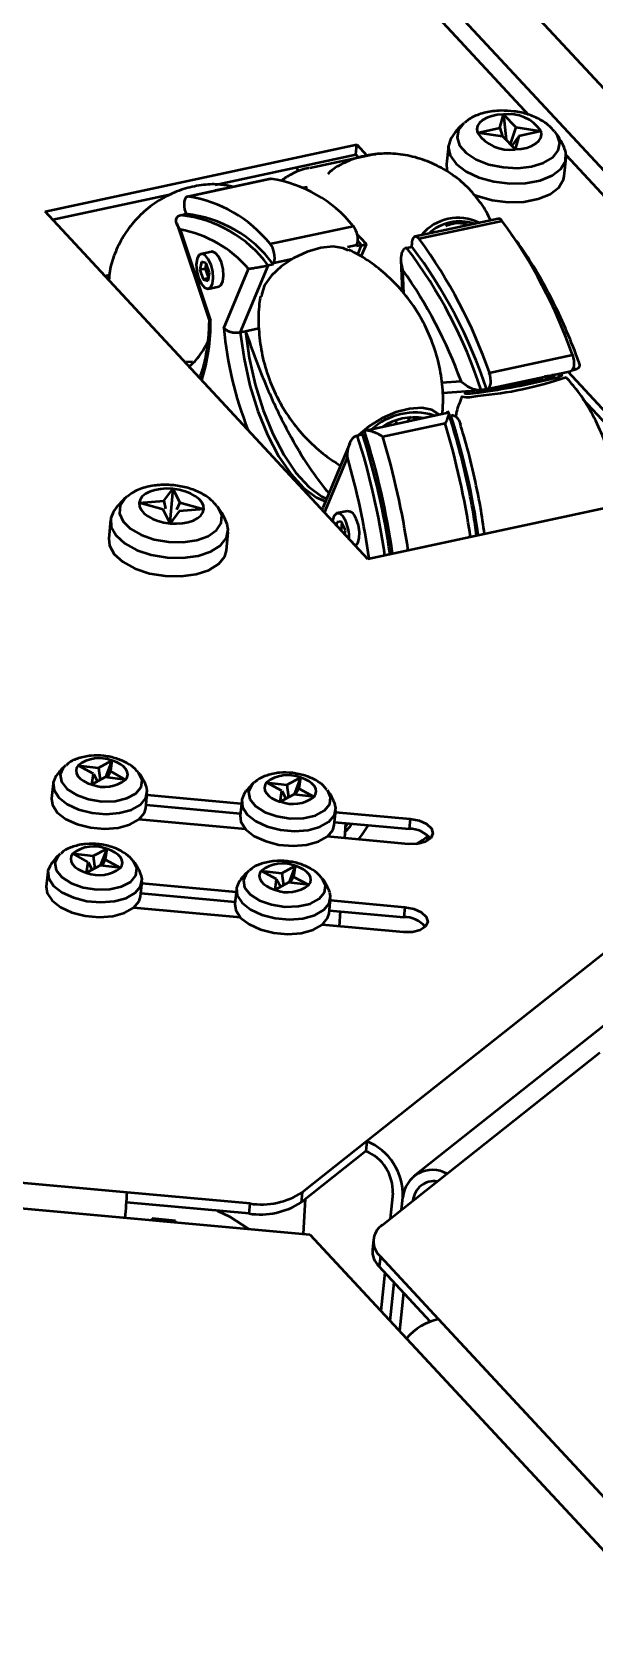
# Model space of a CAD drawing. Header units: millimetres. Extents: x 263 to 2983, y 441 to 2500.
# Drawn here: x 1818.4 to 1865.9, y 1794.2 to 1928.8 of the extents above; entities that cross this region are included whole.
import ezdxf

# ---------------------------------------------------------------- set-up
doc = ezdxf.new("R2010")
doc.units = ezdxf.units.MM
doc.header["$LTSCALE"] = 0.5
doc.layers.add('BOL', color=7, linetype='Continuous', lineweight=50)

msp = doc.modelspace()

# ---------------------------------------------------------------- linework, layer by layer
at = {"layer": 'BOL'}
for p, q in [((1901.72, 1886.4), (1859.38, 1931.93)), ((1852.36, 1930.43), (1860.33, 1921.85)), ((1897.28, 1884.25), (1854.94, 1929.79)), ((1857.92, 1920.75), (1858.22, 1921.88)), ((1858.22, 1921.88), (1858.45, 1919.72)), ((1858.22, 1921.88), (1859.26, 1920.79)), ((1856.03, 1920.33), (1857.92, 1920.75)), ((1857.92, 1920.75), (1858.14, 1920.02)), ((1859.26, 1920.79), (1858.79, 1919.36)), ((1859.26, 1920.79), (1861.4, 1920.47)), ((1861.4, 1920.47), (1859.51, 1920.05)), ((1819.49, 1913.68), (1845.83, 1919.33)), ((1845.75, 1918.48), (1845.83, 1919.33)), ((1845.83, 1919.33), (1846.69, 1918.4)), ((1853.57, 1919.23), (1853.41, 1917.67)), ((1858.17, 1920.02), (1856.03, 1920.33)), ((1859.21, 1918.93), (1858.17, 1920.02)), ((1859.51, 1920.05), (1858.94, 1919.21)), ((1859.51, 1920.05), (1859.21, 1918.93)), ((1862.62, 1920.35), (1862.57, 1920.41)), ((1833.85, 1915.94), (1845.75, 1918.48)), ((1841.85, 1917.36), (1847.12, 1918.49)), ((1845.75, 1918.48), (1845.97, 1918.25)), ((1863.35, 1916.65), (1863.51, 1918.21)), ((1863.52, 1918.43), (1880.12, 1900.57)), ((1838.53, 1916.43), (1831.5, 1914.93)), ((1838.58, 1916.44), (1831.55, 1914.93)), ((1838.53, 1916.43), (1838.58, 1916.44)), ((1840.89, 1917.06), (1840.75, 1917.41)), ((1820.13, 1913), (1830.14, 1915.14)), ((1834.59, 1915.59), (1833.88, 1915.44)), ((1841.27, 1915.7), (1841.66, 1915.77)), ((1841.3, 1915.7), (1841.66, 1915.77)), ((1846.77, 1884.34), (1819.49, 1913.68)), ((1830.62, 1912.66), (1833.35, 1904.51)), ((1830.95, 1913.38), (1831.39, 1913.47)), ((1831.34, 1913.62), (1831.39, 1913.47)), ((1838.49, 1910.95), (1845.52, 1912.45)), ((1857.77, 1913.07), (1850.75, 1911.56)), ((1858.12, 1912.87), (1851.1, 1911.36)), ((1830.89, 1912.17), (1833.47, 1904.48)), ((1846.24, 1910.83), (1845.91, 1911.19)), ((1833.54, 1910.28), (1832.66, 1910.09)), ((1845.84, 1910.83), (1845.05, 1910.66)), ((1846.24, 1910.83), (1845.8, 1910.74)), ((1845.8, 1910.74), (1845.84, 1910.83)), ((1845.92, 1910.05), (1846.24, 1910.83)), ((1846.2, 1909.89), (1846.64, 1910.93)), ((1850.05, 1910.62), (1850.49, 1910.71)), ((1850.49, 1910.71), (1850.48, 1910.86)), ((1832.69, 1909.43), (1832.56, 1908.75)), ((1833, 1908.84), (1832.56, 1908.75)), ((1832.56, 1908.75), (1832.85, 1907.94)), ((1833.11, 1909.31), (1832.69, 1909.43)), ((1833.09, 1909.32), (1833, 1908.84)), ((1833, 1908.84), (1833.29, 1908.04)), ((1833.39, 1908.51), (1833.11, 1909.31)), ((1833.26, 1907.82), (1833.39, 1908.51)), ((1834.6, 1903.83), (1836.68, 1908.85)), ((1838.34, 1909.14), (1835.98, 1903.48)), ((1838.34, 1909.14), (1838.77, 1909.23)), ((1838.77, 1909.23), (1838.81, 1909.33)), ((1840.36, 1909.66), (1838.81, 1909.33)), ((1849.55, 1909.57), (1849.66, 1906.9)), ((1849.7, 1908.78), (1849.78, 1906.75)), ((1824.92, 1908.3), (1824.56, 1908.23)), ((1833.29, 1908.04), (1832.85, 1907.94)), ((1832.85, 1907.94), (1833.26, 1907.82)), ((1833.29, 1908.04), (1833.3, 1908.03)), ((1833.29, 1907.16), (1834.17, 1907.35)), ((1835.98, 1903.48), (1836.42, 1903.57)), ((1836.42, 1903.57), (1837.55, 1903.82)), ((1831.41, 1900.99), (1831.93, 1901.03)), ((1857.02, 1900.07), (1864.05, 1901.58)), ((1864.26, 1900.3), (1863.98, 1900.24)), ((1864.26, 1900.3), (1864.16, 1900.57)), ((1853, 1899.24), (1854.65, 1899.35)), ((1856.89, 1898.71), (1863.91, 1900.21)), ((1858.08, 1898.96), (1858.12, 1898.74)), ((1860.08, 1899.11), (1860.03, 1899.38)), ((1860.08, 1899.11), (1860.06, 1899.25)), ((1862.93, 1900), (1863, 1899.93)), ((1863.65, 1900.16), (1873.12, 1889.98)), ((1853.09, 1898.37), (1856.23, 1898.59)), ((1856.28, 1898.48), (1856.63, 1898.52)), ((1856.35, 1898.61), (1856.79, 1898.7)), ((1856.86, 1898.7), (1856.79, 1898.7)), ((1858.09, 1898.88), (1858.12, 1898.74)), ((1864.91, 1897.87), (1872.39, 1889.82)), ((1853.55, 1896.67), (1846.57, 1895.17)), ((1850.63, 1896.04), (1850.83, 1896.35)), ((1852.41, 1896.43), (1852.34, 1896.47)), ((1846.35, 1894.97), (1846.31, 1894.87)), ((1853.29, 1895.78), (1848.02, 1894.66)), ((1849.24, 1895.75), (1849.06, 1896.08)), ((1845.23, 1894.1), (1842.96, 1888.65)), ((1845.87, 1894.78), (1846.31, 1894.87)), ((1845.03, 1892.94), (1843.1, 1888.29)), ((1826.4, 1889.61), (1826.33, 1889.55)), ((1829.51, 1889.24), (1830.28, 1890.27)), ((1830.28, 1890.27), (1830.02, 1887.42)), ((1830.28, 1890.27), (1830.88, 1889.11)), ((1873.12, 1889.98), (1846.77, 1884.34)), ((1827.44, 1889.07), (1829.51, 1889.24)), ((1829.46, 1888.51), (1827.44, 1889.07)), ((1830.06, 1887.35), (1829.46, 1888.51)), ((1829.51, 1889.24), (1829.67, 1888.58)), ((1830.82, 1888.38), (1830.06, 1887.35)), ((1830.88, 1889.11), (1830.6, 1888.5)), ((1832.89, 1888.55), (1830.82, 1888.38)), ((1830.88, 1889.11), (1832.89, 1888.55)), ((1845.03, 1888.38), (1844.15, 1888.2)), ((1825.02, 1887.64), (1824.86, 1886.08)), ((1844.13, 1887.46), (1844.11, 1887.2)), ((1844.51, 1887.5), (1844.13, 1887.46)), ((1844.86, 1886.78), (1844.51, 1887.5)), ((1844.56, 1887.41), (1844.52, 1886.77)), ((1834.81, 1885.05), (1834.97, 1886.61)), ((1844.52, 1886.77), (1844.51, 1886.77)), ((1844.52, 1886.77), (1844.53, 1886.74)), ((1844.83, 1886.42), (1844.86, 1886.78)), ((1893.96, 1872.62), (1846.68, 1835.2)), ((1897.91, 1869.64), (1850.62, 1832.21)), ((1821.21, 1866.91), (1821.02, 1866.71)), ((1823.57, 1866.21), (1822.27, 1866.92)), ((1822.27, 1866.92), (1823.99, 1866.72)), ((1823.99, 1866.72), (1825.13, 1867.33)), ((1823.99, 1866.72), (1824.13, 1865.67)), ((1825.13, 1867.33), (1824.59, 1865.91)), ((1825.13, 1867.33), (1825, 1866.42)), ((1820.16, 1865.38), (1820.04, 1864.13)), ((1823.43, 1865.3), (1823.57, 1866.21)), ((1824.57, 1865.91), (1823.43, 1865.3)), ((1823.57, 1866.21), (1823.91, 1865.55)), ((1826.29, 1865.71), (1824.57, 1865.91)), ((1825, 1866.42), (1824.72, 1865.89)), ((1825, 1866.42), (1826.29, 1865.71)), ((1837.14, 1865.47), (1836.95, 1865.27)), ((1839.5, 1864.77), (1838.2, 1865.48)), ((1838.2, 1865.48), (1839.92, 1865.28)), ((1839.92, 1865.28), (1841.06, 1865.89)), ((1839.92, 1865.28), (1840.06, 1864.23)), ((1841.06, 1865.89), (1840.53, 1864.46)), ((1841.06, 1865.89), (1840.93, 1864.98)), ((1827.99, 1863.31), (1828.12, 1864.56)), ((1828.11, 1864.42), (1836.07, 1863.7)), ((1836.1, 1863.93), (1835.97, 1862.69)), ((1839.36, 1863.85), (1839.5, 1864.77)), ((1840.5, 1864.47), (1839.36, 1863.85)), ((1839.5, 1864.77), (1839.84, 1864.11)), ((1842.23, 1864.27), (1840.5, 1864.47)), ((1840.93, 1864.98), (1840.66, 1864.45)), ((1840.93, 1864.98), (1842.23, 1864.27)), ((1828.02, 1863.58), (1835.99, 1862.86)), ((1843.93, 1861.87), (1844.05, 1863.12)), ((1844.04, 1862.98), (1850.34, 1862.41)), ((1836.43, 1861.52), (1827.4, 1862.34)), ((1843.95, 1862.13), (1850.25, 1861.56)), ((1844.83, 1860.76), (1844.9, 1862.05)), ((1845.11, 1862.03), (1844.88, 1861.75)), ((1850.34, 1862.41), (1850.25, 1861.56)), ((1823.55, 1859.27), (1824.69, 1859.88)), ((1824.69, 1859.88), (1824.15, 1858.46)), ((1824.69, 1859.88), (1824.55, 1858.97)), ((1850.21, 1860.28), (1843.33, 1860.9)), ((1851.33, 1860.36), (1851.04, 1860.39)), ((1820.77, 1859.46), (1820.58, 1859.26)), ((1823.12, 1858.76), (1821.83, 1859.47)), ((1821.83, 1859.47), (1823.55, 1859.27)), ((1822.99, 1857.85), (1823.12, 1858.76)), ((1823.12, 1858.76), (1823.47, 1858.1)), ((1823.55, 1859.27), (1823.69, 1858.22)), ((1824.55, 1858.97), (1824.28, 1858.44)), ((1824.55, 1858.97), (1825.85, 1858.26)), ((1819.72, 1857.93), (1819.59, 1856.68)), ((1824.13, 1858.46), (1822.99, 1857.85)), ((1825.85, 1858.26), (1824.13, 1858.46)), ((1836.7, 1858.02), (1836.51, 1857.82)), ((1839.05, 1857.32), (1837.76, 1858.02)), ((1837.76, 1858.02), (1839.48, 1857.83)), ((1838.92, 1856.4), (1839.05, 1857.32)), ((1839.05, 1857.32), (1839.4, 1856.66)), ((1839.48, 1857.83), (1840.62, 1858.44)), ((1839.48, 1857.83), (1839.62, 1856.78)), ((1840.62, 1858.44), (1840.08, 1857.01)), ((1840.48, 1857.52), (1840.21, 1857)), ((1840.62, 1858.44), (1840.48, 1857.52)), ((1840.48, 1857.52), (1841.78, 1856.82)), ((1827.55, 1855.86), (1827.68, 1857.11)), ((1827.58, 1856.13), (1835.54, 1855.4)), ((1827.66, 1856.97), (1835.63, 1856.25)), ((1835.65, 1856.48), (1835.52, 1855.23)), ((1840.06, 1857.02), (1838.92, 1856.4)), ((1841.78, 1856.82), (1840.06, 1857.02)), ((1835.99, 1854.07), (1826.96, 1854.89)), ((1843.48, 1854.42), (1843.61, 1855.67)), ((1843.51, 1854.68), (1849.81, 1854.11)), ((1843.6, 1855.53), (1849.89, 1854.96)), ((1844.38, 1853.31), (1844.46, 1854.6)), ((1849.89, 1854.96), (1849.81, 1854.11)), ((1849.77, 1852.83), (1842.89, 1853.45)), ((1853.45, 1832.44), (1866.37, 1842.67)), ((1720.18, 1838.34), (1841.86, 1827.32)), ((1826.43, 1830.86), (1736.81, 1838.97)), ((1846.59, 1834.35), (1841.12, 1830.02)), ((1846.68, 1835.2), (1841.2, 1830.86)), ((1846.68, 1835.2), (1846.59, 1834.35)), ((1847.98, 1828.11), (1853.45, 1832.44)), ((1836.81, 1829.92), (1826.43, 1830.86)), ((1841.2, 1830.86), (1841.12, 1830.02)), ((1841.32, 1827.37), (1841.49, 1830.32)), ((1848.87, 1830.8), (1848.65, 1828.64)), ((1849.61, 1829.4), (1849.72, 1830.45)), ((1836.73, 1829.08), (1826.37, 1830.02)), ((1836.73, 1829.08), (1836.81, 1829.92)), ((1828.53, 1828.65), (1828.52, 1828.53)), ((1830.52, 1828.47), (1828.53, 1828.65)), ((1828.53, 1828.53), (1828.53, 1828.65)), ((1830.52, 1828.35), (1830.52, 1828.47)), ((1841.86, 1827.32), (1898.89, 1765.98)), ((1847.23, 1826.9), (1847.15, 1826.06)), ((1847.82, 1825.45), (1847.73, 1824.61)), ((1852.72, 1820.17), (1847.82, 1825.45)), ((1852.04, 1819.97), (1847.73, 1824.61)), ((1848.19, 1824.11), (1847.85, 1820.88)), ((1848.65, 1820.02), (1848.98, 1823.26)), ((1849.77, 1822.41), (1849.44, 1819.17)), ((1895.06, 1774.64), (1852.72, 1820.17))]:
    msp.add_line(p, q, dxfattribs=at)
at = {"layer": 'BOL', "flags": 128}
for points in [[(1858.22, 1921.88), (1857.7, 1921.84), (1857.23, 1921.74), (1856.81, 1921.59), (1856.46, 1921.4), (1856.21, 1921.17), (1856.04, 1920.9), (1855.98, 1920.62), (1856.03, 1920.33)], [(1854.88, 1921.15), (1854.42, 1920.58), (1854.3, 1919.93), (1854.52, 1919.26), (1855.08, 1918.62), (1855.93, 1918.08), (1856.99, 1917.66), (1858.19, 1917.41), (1859.43, 1917.35), (1860.6, 1917.47), (1861.62, 1917.78), (1862.39, 1918.24), (1862.86, 1918.82), (1862.98, 1919.48), (1862.76, 1920.15), (1862.62, 1920.35)], [(1859.21, 1918.93), (1859.72, 1918.97), (1860.2, 1919.06), (1860.62, 1919.21), (1860.96, 1919.41), (1861.22, 1919.64), (1861.38, 1919.9), (1861.44, 1920.18), (1861.4, 1920.47)], [(1853.79, 1919.87), (1853.77, 1919.85), (1853.56, 1919.14), (1853.71, 1918.41), (1854.23, 1917.7), (1855.06, 1917.06), (1856.15, 1916.55), (1857.42, 1916.2), (1858.77, 1916.03), (1860.1, 1916.07), (1861.32, 1916.3), (1862.33, 1916.71), (1863.06, 1917.27), (1863.46, 1917.94), (1863.49, 1918.66), (1863.43, 1918.88)], [(1853.41, 1917.67), (1853.4, 1917.58), (1853.48, 1917.02)], [(1855.75, 1915.08), (1855.99, 1914.99), (1857.26, 1914.64), (1858.61, 1914.47), (1859.94, 1914.5), (1861.16, 1914.74), (1862.17, 1915.15), (1862.9, 1915.71), (1863.3, 1916.37), (1863.35, 1916.65)], [(1831.55, 1914.93), (1831.45, 1914.91), (1831.36, 1914.83), (1831.29, 1914.7), (1831.25, 1914.53), (1831.23, 1914.32), (1831.24, 1914.09), (1831.28, 1913.85), (1831.34, 1913.62)], [(1851.1, 1911.36), (1850.98, 1911.48), (1850.87, 1911.55), (1850.76, 1911.56), (1850.66, 1911.52), (1850.58, 1911.42), (1850.52, 1911.27), (1850.49, 1911.08), (1850.48, 1910.86)], [(1832.45, 1908.08), (1832.67, 1907.6), (1832.95, 1907.27), (1833.22, 1907.15), (1833.46, 1907.26), (1833.63, 1907.58), (1833.69, 1908.05), (1833.65, 1908.61), (1833.51, 1909.18), (1833.28, 1909.66), (1833.01, 1909.98), (1832.73, 1910.1), (1832.49, 1909.99), (1832.33, 1909.68), (1832.26, 1909.2), (1832.3, 1908.64), (1832.45, 1908.08)], [(1834.17, 1907.35), (1834.34, 1907.45), (1834.51, 1907.76), (1834.57, 1908.24), (1834.53, 1908.8), (1834.38, 1909.37), (1834.16, 1909.85), (1833.89, 1910.17), (1833.61, 1910.29), (1833.54, 1910.28)], [(1845.1, 1910.38), (1844.68, 1910.59), (1843.83, 1910.72), (1842.78, 1910.61), (1841.64, 1910.27), (1840.49, 1909.73), (1839.45, 1909.04), (1838.61, 1908.27), (1838.04, 1907.47), (1837.79, 1906.72), (1837.78, 1906.5)], [(1835.98, 1903.48), (1836.3, 1901.23), (1836.8, 1898.98), (1837.47, 1896.82), (1838.29, 1894.82), (1839.22, 1893.03), (1840.25, 1891.53), (1841.33, 1890.35), (1842.43, 1889.54), (1843.2, 1889.2)], [(1836.42, 1903.57), (1836.74, 1901.32), (1837.24, 1899.08), (1837.91, 1896.92), (1838.73, 1894.91), (1839.66, 1893.13), (1840.69, 1891.62), (1841.77, 1890.44), (1842.87, 1889.63), (1843.29, 1889.43)], [(1864.05, 1901.58), (1864.12, 1901.35), (1864.17, 1901.11), (1864.18, 1900.88), (1864.17, 1900.66), (1864.14, 1900.48), (1864.07, 1900.34), (1863.99, 1900.25), (1863.91, 1900.21)], [(1856.86, 1898.7), (1856.96, 1898.74), (1857.05, 1898.83), (1857.11, 1898.98), (1857.15, 1899.16), (1857.16, 1899.37), (1857.14, 1899.61), (1857.09, 1899.85), (1857.02, 1900.07)], [(1861.68, 1899.46), (1860.96, 1899.37), (1860.06, 1899.23)], [(1854.89, 1898.36), (1854.98, 1898.31), (1855.04, 1898.31)], [(1855.04, 1898.31), (1855.41, 1898.32), (1856.18, 1898.41)], [(1855.55, 1898.48), (1855.6, 1898.44), (1855.67, 1898.43)], [(1852.78, 1896.5), (1852.73, 1896.57), (1852.16, 1896.94), (1851.32, 1897.1), (1850.29, 1897.02), (1849.14, 1896.73), (1847.98, 1896.23), (1846.88, 1895.57), (1845.96, 1894.81), (1845.94, 1894.79)], [(1850.07, 1895.92), (1850.2, 1896.07), (1850.42, 1896.36)], [(1845.04, 1893.64), (1844.87, 1893.22), (1844.86, 1893.2)], [(1826.33, 1889.55), (1826.22, 1889.45), (1825.82, 1888.85), (1825.77, 1888.19), (1826.07, 1887.52), (1826.7, 1886.9), (1827.6, 1886.38), (1828.7, 1886), (1829.92, 1885.79)], [(1830.28, 1890.27), (1829.74, 1890.29), (1829.23, 1890.25), (1828.75, 1890.16), (1828.32, 1890.02), (1827.96, 1889.83), (1827.69, 1889.61), (1827.51, 1889.35), (1827.44, 1889.07)], [(1832.89, 1888.55), (1832.86, 1888.84), (1832.73, 1889.13), (1832.5, 1889.4), (1832.17, 1889.65), (1831.78, 1889.88), (1831.31, 1890.05), (1830.81, 1890.19), (1830.28, 1890.27)], [(1825.24, 1888.28), (1825.04, 1887.78), (1825.08, 1887.05), (1825.48, 1886.32), (1826.22, 1885.66), (1827.24, 1885.1), (1828.46, 1884.7), (1829.79, 1884.47)], [(1827.44, 1889.07), (1827.47, 1888.78), (1827.61, 1888.49), (1827.84, 1888.22), (1828.16, 1887.96), (1828.56, 1887.74), (1829.02, 1887.56), (1829.53, 1887.43), (1830.06, 1887.35)], [(1829.92, 1885.79), (1831.15, 1885.77), (1832.3, 1885.93), (1833.26, 1886.28), (1833.97, 1886.77), (1834.37, 1887.37), (1834.42, 1888.03), (1834.12, 1888.69), (1834.08, 1888.76)], [(1830.06, 1887.35), (1830.59, 1887.33), (1831.11, 1887.36), (1831.59, 1887.45), (1832.02, 1887.6), (1832.37, 1887.78), (1832.64, 1888.01), (1832.82, 1888.27), (1832.89, 1888.55)], [(1844.89, 1887.54), (1844.64, 1887.95), (1844.36, 1888.17), (1844.1, 1888.18), (1843.89, 1887.96), (1843.77, 1887.56)], [(1829.79, 1884.47), (1831.14, 1884.44), (1832.41, 1884.61), (1833.49, 1884.97), (1834.32, 1885.48), (1834.83, 1886.12), (1834.97, 1886.83), (1834.88, 1887.29)], [(1845.72, 1885.47), (1845.92, 1885.68), (1846.04, 1886.09), (1846.06, 1886.62), (1845.96, 1887.19), (1845.77, 1887.72)], [(1824.86, 1886.08), (1824.92, 1885.49), (1825.32, 1884.76), (1826.06, 1884.1), (1827.07, 1883.54), (1828.3, 1883.13), (1829.63, 1882.91)], [(1829.63, 1882.91), (1830.98, 1882.88), (1832.25, 1883.05), (1833.33, 1883.41), (1834.16, 1883.92), (1834.67, 1884.56), (1834.81, 1885.05)], [(1821.02, 1866.71), (1820.75, 1866.14), (1820.86, 1865.52), (1821.34, 1864.92), (1822.13, 1864.42), (1823.14, 1864.06), (1824.27, 1863.88), (1825.4, 1863.91), (1826.4, 1864.14), (1827.16, 1864.54), (1827.61, 1865.07), (1827.69, 1865.68), (1827.41, 1866.27)], [(1822.27, 1866.92), (1822.14, 1866.71), (1822.1, 1866.48), (1822.14, 1866.25), (1822.26, 1866.02), (1822.46, 1865.8), (1822.73, 1865.6), (1823.06, 1865.43), (1823.43, 1865.3)], [(1826.29, 1865.71), (1826.42, 1865.92), (1826.47, 1866.15), (1826.43, 1866.38), (1826.31, 1866.61), (1826.11, 1866.82), (1825.84, 1867.02), (1825.51, 1867.19), (1825.13, 1867.33)], [(1820.34, 1865.89), (1820.18, 1865.47), (1820.24, 1864.83), (1820.64, 1864.2), (1821.36, 1863.64), (1822.32, 1863.2), (1823.45, 1862.91), (1824.64, 1862.81), (1825.78, 1862.9), (1826.78, 1863.17), (1827.54, 1863.6), (1828, 1864.15), (1828.12, 1864.78), (1828.05, 1865.1)], [(1836.95, 1865.27), (1836.69, 1864.69), (1836.8, 1864.07), (1837.27, 1863.48), (1838.06, 1862.98), (1839.07, 1862.62), (1840.2, 1862.44), (1841.33, 1862.47), (1842.33, 1862.69), (1843.09, 1863.1), (1843.54, 1863.63), (1843.62, 1864.24), (1843.34, 1864.83)], [(1838.2, 1865.48), (1838.08, 1865.27), (1838.03, 1865.04), (1838.07, 1864.81), (1838.19, 1864.58), (1838.39, 1864.36), (1838.66, 1864.16), (1838.99, 1863.99), (1839.36, 1863.85)], [(1842.23, 1864.27), (1842.35, 1864.48), (1842.4, 1864.7), (1842.36, 1864.94), (1842.24, 1865.16), (1842.04, 1865.38), (1841.77, 1865.58), (1841.44, 1865.75), (1841.06, 1865.89)], [(1820.04, 1864.13), (1820.11, 1863.58), (1820.51, 1862.95), (1821.23, 1862.39), (1822.2, 1861.95), (1823.32, 1861.66), (1824.51, 1861.56), (1825.65, 1861.65), (1826.65, 1861.92), (1827.41, 1862.35), (1827.88, 1862.91), (1827.99, 1863.31)], [(1836.27, 1864.45), (1836.11, 1864.03), (1836.17, 1863.39), (1836.57, 1862.76), (1837.29, 1862.2), (1838.26, 1861.76), (1839.38, 1861.47), (1840.57, 1861.37), (1841.71, 1861.45), (1842.71, 1861.73), (1843.47, 1862.16), (1843.94, 1862.71), (1844.06, 1863.34), (1843.98, 1863.65)], [(1835.97, 1862.69), (1836.04, 1862.14), (1836.45, 1861.51), (1837.16, 1860.95), (1838.13, 1860.51), (1839.25, 1860.22), (1840.44, 1860.12), (1841.58, 1860.21), (1842.58, 1860.48), (1843.35, 1860.91), (1843.81, 1861.46), (1843.93, 1861.87)], [(1844.86, 1861.33), (1845.26, 1861.77), (1845.45, 1862)], [(1845.96, 1860.66), (1846.3, 1861.1), (1846.81, 1861.88)], [(1850.34, 1862.41), (1851.09, 1862.26), (1851.73, 1861.97), (1852.14, 1861.58), (1852.26, 1861.16), (1852.09, 1860.77), (1851.64, 1860.46), (1850.98, 1860.29), (1850.21, 1860.28)], [(1825.85, 1858.26), (1825.98, 1858.47), (1826.02, 1858.69), (1825.98, 1858.93), (1825.86, 1859.16), (1825.66, 1859.37), (1825.39, 1859.57), (1825.06, 1859.74), (1824.69, 1859.88)], [(1850.85, 1860.28), (1851.37, 1860.61), (1851.85, 1860.98)], [(1820.58, 1859.26), (1820.31, 1858.68), (1820.42, 1858.06), (1820.9, 1857.47), (1821.68, 1856.97), (1822.7, 1856.61), (1823.83, 1856.43), (1824.96, 1856.46), (1825.95, 1856.69), (1826.72, 1857.09), (1827.16, 1857.62), (1827.24, 1858.23), (1826.96, 1858.82)], [(1821.83, 1859.47), (1821.7, 1859.26), (1821.65, 1859.03), (1821.69, 1858.8), (1821.81, 1858.57), (1822.01, 1858.35), (1822.28, 1858.15), (1822.61, 1857.98), (1822.99, 1857.85)], [(1819.9, 1858.44), (1819.73, 1858.02), (1819.79, 1857.38), (1820.2, 1856.75), (1820.92, 1856.19), (1821.88, 1855.75), (1823.01, 1855.46), (1824.19, 1855.36), (1825.34, 1855.45), (1826.33, 1855.72), (1827.1, 1856.15), (1827.56, 1856.7), (1827.68, 1857.33), (1827.61, 1857.65)], [(1836.51, 1857.82), (1836.24, 1857.24), (1836.35, 1856.62), (1836.83, 1856.03), (1837.61, 1855.52), (1838.63, 1855.17), (1839.76, 1854.99), (1840.89, 1855.02), (1841.89, 1855.24), (1842.65, 1855.64), (1843.1, 1856.18), (1843.17, 1856.79), (1842.9, 1857.38)], [(1837.76, 1858.02), (1837.63, 1857.81), (1837.59, 1857.59), (1837.63, 1857.36), (1837.75, 1857.13), (1837.95, 1856.91), (1838.22, 1856.71), (1838.54, 1856.54), (1838.92, 1856.4)], [(1841.78, 1856.82), (1841.91, 1857.03), (1841.95, 1857.25), (1841.91, 1857.48), (1841.79, 1857.71), (1841.59, 1857.93), (1841.32, 1858.13), (1841, 1858.3), (1840.62, 1858.44)], [(1819.59, 1856.68), (1819.66, 1856.13), (1820.07, 1855.5), (1820.79, 1854.94), (1821.75, 1854.5), (1822.88, 1854.21), (1824.06, 1854.11), (1825.21, 1854.2), (1826.21, 1854.47), (1826.97, 1854.9), (1827.43, 1855.46), (1827.55, 1855.86)], [(1835.83, 1857), (1835.67, 1856.58), (1835.72, 1855.94), (1836.13, 1855.31), (1836.85, 1854.75), (1837.81, 1854.3), (1838.94, 1854.02), (1840.13, 1853.92), (1841.27, 1854), (1842.27, 1854.28), (1843.03, 1854.71), (1843.49, 1855.26), (1843.61, 1855.89), (1843.54, 1856.2)], [(1835.52, 1855.23), (1835.6, 1854.69), (1836, 1854.06), (1836.72, 1853.5), (1837.68, 1853.06), (1838.81, 1852.77), (1840, 1852.67), (1841.14, 1852.76), (1842.14, 1853.03), (1842.9, 1853.46), (1843.36, 1854.01), (1843.48, 1854.42)], [(1849.89, 1854.96), (1850.65, 1854.81), (1851.28, 1854.52), (1851.69, 1854.13), (1851.82, 1853.71), (1851.64, 1853.32), (1851.19, 1853.01), (1850.53, 1852.84), (1849.77, 1852.83)], [(1834.05, 1829.32), (1835.07, 1828.82), (1836.68, 1827.79)]]:
    msp.add_lwpolyline(points, dxfattribs=at)
at = {"layer": 'BOL'}
for centre, radius, start, end in [((1858.67, 1918.6), 3.31, 34.3887, 97.8467), ((1858.37, 1917.06), 5.37, 130.5445, 148.483), ((1858.76, 1922.2), 3.31, 214.3896, 277.8448), ((1858.37, 1917.06), 5.37, 19.7775, 37.7161), ((1836.9, 1905.48), 11.09, 38.9565, 81.2643), ((1829.87, 1903.98), 11.09, 38.9565, 81.2643), ((1829.84, 1902.89), 10.54, 36.2987, 83.9222), ((1830.28, 1902.99), 10.54, 36.2987, 83.9222), ((1844.1, 1911.33), 1.81, 344.0762, 38.4722), ((1854.38, 1909.19), 3.96, 63.1924, 140.9803), ((1854.52, 1909.1), 3.75, 70.7843, 133.647), ((1857.8, 1912.71), 0.359, 26.0733, 94.3439), ((1822.81, 1887.13), 43.7, 19.3106, 36.0878), ((1829.03, 1902.23), 10.11, 40.828, 79.3931), ((1815.79, 1885.63), 43.7, 19.3106, 36.0878), ((1837.08, 1909.82), 1.81, 344.0762, 38.4722), ((1817.16, 1885.69), 41.26, 18.239, 37.1591), ((1817.6, 1885.79), 41.26, 18.239, 37.1591), ((1817.04, 1885.62), 40.03, 20.0616, 35.3367), ((1817.43, 1904.27), 16.04, 342.4681, 0.7403), ((1864.7, 1906.42), 30.21, 184.9093, 201.6998), ((1853.43, 1929.05), 31.04, 274.8521, 288.9994), ((1848.29, 1957.07), 59.19, 277.6564, 283.6588), ((1850.13, 1947.14), 49.05, 277.607, 283.7573), ((1857.96, 1905.07), 6.18, 271.2111, 289.8213), ((1862.25, 1897.35), 2.45, 82.1782, 103.0228), ((1861.71, 1900.96), 1.47, 273.527, 306.4648), ((1861.9, 1902.1), 2.58, 278.1502, 301.249), ((1862.88, 1896.94), 2.98, 83.003, 101.0622), ((1855.24, 1901.05), 3.04, 259.6303, 285.5506), ((1855.57, 1897.28), 1.27, 102.3841, 122.2875), ((1864.57, 1866.51), 32.99, 101.3208, 104.1665), ((1850.77, 1891.15), 5.55, 73.4784, 131.8925), ((1850.67, 1891.48), 4.82, 80.0065, 124.1661), ((1794.84, 1877.64), 61.87, 8.0825, 17.7239), ((1846.72, 1894.83), 0.392, 130.3476, 159.5049), ((1786.51, 1875.85), 62.98, 8.1535, 17.825), ((1790.72, 1876.75), 65.4, 8.2978, 16.9161), ((1786.94, 1875.94), 61.87, 8.0825, 17.7239), ((1787.38, 1876.04), 61.87, 8.0825, 17.7239), ((1785.45, 1875.63), 65.4, 8.2978, 16.9161), ((1787.67, 1876.1), 59.78, 7.9391, 16.3517), ((1829.82, 1885.47), 5.37, 130.5445, 148.483), ((1829.82, 1885.47), 5.37, 19.7775, 37.7161), ((1844.95, 1887.55), 0.839, 11.999, 84.3737), ((1842, 1886.2), 3.18, 357.2041, 24.7501), ((1824.01, 1863.64), 4.3, 130.5445, 148.483), ((1824.07, 1864.58), 2.95, 68.8931, 127.581), ((1824.5, 1868.05), 2.95, 248.8909, 307.5832), ((1824.01, 1863.64), 4.3, 19.7775, 37.7161), ((1839.94, 1862.2), 4.3, 130.5445, 148.483), ((1840, 1863.14), 2.95, 68.891, 127.5831), ((1840.43, 1866.61), 2.95, 248.891, 307.5831), ((1839.94, 1862.2), 4.3, 19.7775, 37.7161), ((1850.3, 1859.29), 2.27, 39.3746, 91.1898), ((1823.62, 1857.13), 2.95, 68.891, 127.5831), ((1850.73, 1860.95), 1.12, 337.7416, 1.7766), ((1823.56, 1856.19), 4.3, 130.5445, 148.483), ((1823.56, 1856.19), 4.3, 19.7775, 37.7161), ((1839.56, 1855.69), 2.95, 68.891, 127.5831), ((1824.05, 1860.6), 2.95, 248.8909, 307.5831), ((1839.5, 1854.75), 4.3, 130.5445, 148.483), ((1839.5, 1854.75), 4.3, 19.7775, 37.7161), ((1839.98, 1859.16), 2.95, 248.8956, 307.5785), ((1849.85, 1851.84), 2.27, 39.3666, 91.1994), ((1845.18, 1830.94), 3.7, 357.8017, 67.4999), ((1844.79, 1830.64), 4.93, 357.8004, 67.5011), ((1852.24, 1830.23), 2.53, 61.2303, 174.9187), ((1852.37, 1830), 1.81, 81.8456, 174.8797), ((1727.04, 1837.27), 99.59, 355.0818, 356.3083), ((1837.74, 1836.3), 6.45, 261.7011, 302.4715), ((1837.66, 1835.46), 6.45, 261.7011, 302.4715), ((1848.93, 1826.72), 1.69, 124.3509, 228.8239), ((1848.97, 1825.95), 1.83, 176.506, 227.2415), ((1853.91, 1815.18), 5.13, 103.4148, 139.1387)]:
    msp.add_arc(centre, radius, start, end, dxfattribs=at)
for points, knots in [([(1857.99, 1922.2), (1857.77, 1922.18), (1857.13, 1922.15), (1856.17, 1921.91), (1855.37, 1921.56), (1855.03, 1921.24), (1854.94, 1921.16)], [0, 0, 0, 0, 0.193154, 0.556221, 0.88418, 1, 1, 1, 1]), ([(1862.53, 1920.43), (1862.4, 1920.58), (1862.07, 1920.98), (1861.31, 1921.47), (1860.3, 1921.91), (1859.15, 1922.17), (1858.37, 1922.19), (1857.99, 1922.2)], [0, 0, 0, 0, 0.124456, 0.329205, 0.554369, 0.785917, 1, 1, 1, 1]), ([(1857.09, 1913.01), (1857.07, 1913.04), (1856.88, 1913.57), (1856.25, 1914.51), (1855.17, 1915.81), (1853.8, 1916.93), (1852.22, 1917.79), (1850.58, 1918.35), (1848.94, 1918.6), (1847.37, 1918.56), (1845.93, 1918.28), (1844.69, 1917.77), (1843.84, 1917.3), (1843.45, 1916.92), (1843.37, 1916.84)], [0, 0, 0, 0, 0.007503, 0.105164, 0.205279, 0.316904, 0.425958, 0.531477, 0.63271, 0.729061, 0.819782, 0.903908, 0.980071, 1, 1, 1, 1]), ([(1847.12, 1918.49), (1847.12, 1918.49), (1847.24, 1918.52), (1847.35, 1918.52), (1847.47, 1918.52)], [0, 0, 0, 0, 0.0175328, 1, 1, 1, 1]), ([(1841.81, 1917.34), (1841.74, 1917.33), (1841.21, 1917.24), (1840.41, 1916.94), (1839.75, 1916.49), (1839.49, 1916.31)], [0, 0, 0, 0, 0.075699, 0.639979, 1, 1, 1, 1]), ([(1835.38, 1915.76), (1835.03, 1915.83), (1834.2, 1916.01), (1832.84, 1915.96), (1831.33, 1915.66), (1829.8, 1915.06), (1828.35, 1914.15), (1827.07, 1912.96), (1826.06, 1911.61), (1825.35, 1910.15), (1824.95, 1908.9), (1824.9, 1908.13), (1824.88, 1907.88)], [0, 0, 0, 0, 0.071094, 0.171598, 0.276271, 0.383754, 0.503454, 0.620808, 0.734691, 0.844154, 0.948531, 1, 1, 1, 1]), ([(1830.89, 1912.17), (1830.89, 1912.18), (1830.78, 1912.32), (1830.61, 1912.6), (1830.54, 1912.95), (1830.62, 1913.18), (1830.76, 1913.32), (1830.89, 1913.36), (1830.95, 1913.38)], [0, 0, 0, 0, 0.002979, 0.336066, 0.617221, 0.785565, 0.892378, 1, 1, 1, 1]), ([(1853.34, 1912.47), (1853.52, 1912.53), (1854.02, 1912.72), (1854.7, 1912.74), (1855.14, 1912.59), (1855.28, 1912.53)], [0, 0, 0, 0, 0.267, 0.7515091, 1, 1, 1, 1]), ([(1846.62, 1910.95), (1846.48, 1911.11), (1846.22, 1911.4), (1845.96, 1911.63), (1845.85, 1911.73)], [0, 0, 0, 0, 0.575134, 1, 1, 1, 1]), ([(1864.58, 1900.99), (1864.51, 1901.19), (1864.12, 1902.28), (1863.33, 1904.17), (1862.18, 1906.59), (1860.93, 1908.82), (1859.83, 1910.54), (1859.13, 1911.44), (1858.89, 1911.75)], [0, 0, 0, 0, 0.0473555, 0.2575708, 0.4680872, 0.6789648, 0.8903145, 1, 1, 1, 1]), ([(1853.07, 1896.57), (1853.1, 1897.08), (1853.17, 1898.25), (1852.95, 1900.09), (1852.45, 1902.11), (1851.63, 1904.09), (1850.51, 1905.94), (1849.19, 1907.55), (1847.73, 1908.88), (1846.37, 1909.85), (1845.49, 1910.28), (1845.15, 1910.44)], [0, 0, 0, 0, 0.092763, 0.209075, 0.326995, 0.457266, 0.583283, 0.704604, 0.821169, 0.932725, 1, 1, 1, 1]), ([(1846.24, 1910.83), (1846.31, 1910.84), (1846.44, 1910.87), (1846.57, 1910.91), (1846.64, 1910.93), (1846.63, 1910.94), (1846.62, 1910.94)], [0, 0, 0, 0, 0.241878, 0.481927, 0.860234, 1, 1, 1, 1]), ([(1850.05, 1910.62), (1849.98, 1910.59), (1849.85, 1910.54), (1849.69, 1910.35), (1849.55, 1910), (1849.54, 1909.45), (1849.63, 1909.01), (1849.7, 1908.78), (1849.7, 1908.78)], [0, 0, 0, 0, 0.107617, 0.214419, 0.382745, 0.663915, 0.996993, 1, 1, 1, 1]), ([(1836.68, 1908.85), (1836.69, 1908.85), (1836.79, 1908.86), (1837.04, 1908.9), (1837.46, 1908.97), (1837.83, 1909.04), (1838.11, 1909.09), (1838.26, 1909.12), (1838.34, 1909.14)], [0, 0, 0, 0, 0.0029679, 0.3360356, 0.6172295, 0.7855611, 0.8923738, 1, 1, 1, 1]), ([(1837.7, 1906.54), (1837.66, 1906.32), (1837.51, 1905.5), (1837.5, 1903.97), (1837.7, 1902.02), (1838.21, 1900), (1839.03, 1898.02), (1840.14, 1896.17), (1841.46, 1894.57), (1842.9, 1893.23), (1843.95, 1892.54), (1844.45, 1892.22)], [0, 0, 0, 0, 0.0406109, 0.1553849, 0.2729493, 0.3921486, 0.5238222, 0.651207, 0.7738393, 0.8916645, 1, 1, 1, 1]), ([(1833.34, 1904.52), (1833.34, 1904.3), (1833.32, 1903.48), (1833.19, 1902.17), (1832.93, 1900.75), (1832.67, 1900.03), (1832.56, 1899.7)], [0, 0, 0, 0, 0.116354, 0.432575, 0.746901, 1, 1, 1, 1]), ([(1833.47, 1904.48), (1833.47, 1904.48), (1833.43, 1904.48), (1833.36, 1904.49), (1833.36, 1904.51), (1833.36, 1904.51)], [0, 0, 0, 0, 0.01554, 0.617645, 1, 1, 1, 1]), ([(1834.6, 1903.83), (1834.6, 1903.83), (1834.65, 1903.78), (1834.78, 1903.67), (1835.04, 1903.55), (1835.35, 1903.47), (1835.68, 1903.44), (1835.88, 1903.47), (1835.98, 1903.48)], [0, 0, 0, 0, 0.00478, 0.189257, 0.404957, 0.607224, 0.803497, 1, 1, 1, 1]), ([(1836.42, 1903.57), (1837, 1901.96), (1838.15, 1898.77), (1840.09, 1894.85), (1841.88, 1891.88), (1842.99, 1890.47), (1843.47, 1889.86)], [0, 0, 0, 0, 0.299908, 0.592348, 0.823208, 1, 1, 1, 1]), ([(1831.59, 1900.56), (1831.66, 1900.61), (1832.25, 1901.04), (1832.79, 1901.78), (1833.19, 1902.58), (1833.21, 1902.62)], [0, 0, 0, 0, 0.109633, 0.947965, 1, 1, 1, 1]), ([(1864.58, 1900.98), (1864.61, 1900.88), (1864.67, 1900.7), (1864.59, 1900.49), (1864.45, 1900.36), (1864.32, 1900.32), (1864.26, 1900.3)], [0, 0, 0, 0, 0.397563, 0.662521, 0.830601, 1, 1, 1, 1]), ([(1856.35, 1898.61), (1856.28, 1898.6), (1856.13, 1898.58), (1855.84, 1898.62), (1855.46, 1898.74), (1855.02, 1899), (1854.76, 1899.22), (1854.65, 1899.35), (1854.65, 1899.35)], [0, 0, 0, 0, 0.107621, 0.214416, 0.382752, 0.663969, 0.997036, 1, 1, 1, 1]), ([(1862.47, 1899.7), (1862.47, 1899.7), (1862.48, 1899.71), (1862.42, 1899.68), (1862.25, 1899.61), (1861.94, 1899.53), (1861.77, 1899.49)], [0, 0, 0, 0, 0.0069547, 0.1866617, 0.5460957, 1, 1, 1, 1]), ([(1867.77, 1888.84), (1867.76, 1889.32), (1867.73, 1890.58), (1867.35, 1892.58), (1866.65, 1894.75), (1865.69, 1896.73), (1864.65, 1898.39), (1863.85, 1899.31), (1863.51, 1899.69)], [0, 0, 0, 0, 0.120769, 0.318448, 0.509054, 0.692949, 0.870701, 1, 1, 1, 1]), ([(1854.73, 1898.09), (1854.55, 1897.65), (1854.32, 1897.09), (1854.2, 1896.5), (1854.17, 1896.38)], [0, 0, 0, 0, 0.78323, 1, 1, 1, 1]), ([(1855.74, 1898.44), (1855.71, 1898.44), (1855.67, 1898.44), (1855.68, 1898.44), (1855.69, 1898.44)], [0, 0, 0, 0, 0.549704, 1, 1, 1, 1]), ([(1853.55, 1896.66), (1853.56, 1896.67), (1853.59, 1896.68), (1853.61, 1896.63), (1853.59, 1896.48), (1853.48, 1896.18), (1853.36, 1895.92), (1853.29, 1895.79), (1853.29, 1895.78)], [0, 0, 0, 0, 0.033555, 0.189504, 0.409281, 0.711011, 0.996241, 1, 1, 1, 1]), ([(1855.96, 1886.31), (1855.87, 1886.92), (1855.65, 1888.51), (1855.12, 1891.1), (1854.41, 1894.02), (1853.82, 1895.91), (1853.53, 1896.84)], [0, 0, 0, 0, 0.1712414, 0.448312, 0.7253707, 1, 1, 1, 1]), ([(1853.77, 1896.47), (1853.84, 1896.48), (1853.98, 1896.49), (1854.2, 1896.38), (1854.44, 1896.14), (1854.53, 1895.87), (1854.59, 1895.7)], [0, 0, 0, 0, 0.1654908, 0.3296922, 0.5885496, 1, 1, 1, 1]), ([(1848.02, 1894.66), (1848.02, 1894.66), (1847.88, 1894.75), (1847.59, 1894.92), (1847.16, 1895.1), (1846.82, 1895.18), (1846.59, 1895.19), (1846.5, 1895.15), (1846.46, 1895.13)], [0, 0, 0, 0, 0.0033467, 0.2573083, 0.5259503, 0.7216296, 0.8604794, 1, 1, 1, 1]), ([(1856.63, 1886.45), (1856.52, 1887.2), (1856.27, 1888.92), (1855.71, 1891.59), (1855.13, 1893.93), (1854.71, 1895.27), (1854.58, 1895.7)], [0, 0, 0, 0, 0.241991, 0.550343, 0.858689, 1, 1, 1, 1]), ([(1845.03, 1892.94), (1845.03, 1892.94), (1845.03, 1893.17), (1845.07, 1893.6), (1845.23, 1894.16), (1845.45, 1894.51), (1845.66, 1894.71), (1845.8, 1894.75), (1845.87, 1894.78)], [0, 0, 0, 0, 0.002981, 0.336058, 0.617231, 0.785581, 0.892371, 1, 1, 1, 1]), ([(1834.04, 1888.77), (1833.89, 1888.95), (1833.53, 1889.38), (1832.73, 1889.9), (1831.7, 1890.33), (1830.52, 1890.58), (1829.28, 1890.63), (1828.06, 1890.45), (1827.09, 1890.12), (1826.61, 1889.74), (1826.45, 1889.61)], [0, 0, 0, 0, 0.090729, 0.21381, 0.348962, 0.48751, 0.626638, 0.769415, 0.920653, 1, 1, 1, 1]), ([(1842.92, 1888.48), (1842.92, 1888.5), (1842.93, 1888.56), (1842.96, 1888.61), (1842.98, 1888.65)], [0, 0, 0, 0, 0.36209, 1, 1, 1, 1]), ([(1827.37, 1866.28), (1827.29, 1866.39), (1827.04, 1866.72), (1826.41, 1867.14), (1825.52, 1867.53), (1824.46, 1867.75), (1823.35, 1867.77), (1822.33, 1867.55), (1821.62, 1867.26), (1821.33, 1866.98), (1821.26, 1866.92)], [0, 0, 0, 0, 0.064123, 0.195686, 0.342813, 0.496058, 0.650656, 0.810993, 0.956569, 1, 1, 1, 1]), ([(1843.3, 1864.84), (1843.22, 1864.95), (1842.97, 1865.28), (1842.35, 1865.7), (1841.45, 1866.09), (1840.39, 1866.31), (1839.28, 1866.33), (1838.26, 1866.11), (1837.55, 1865.82), (1837.26, 1865.54), (1837.19, 1865.48)], [0, 0, 0, 0, 0.064123, 0.195701, 0.342827, 0.496061, 0.650658, 0.810994, 0.95657, 1, 1, 1, 1]), ([(1826.92, 1858.83), (1826.84, 1858.94), (1826.59, 1859.27), (1825.97, 1859.69), (1825.08, 1860.08), (1824.02, 1860.3), (1822.9, 1860.32), (1821.89, 1860.1), (1821.18, 1859.81), (1820.88, 1859.53), (1820.82, 1859.47)], [0, 0, 0, 0, 0.064123, 0.195701, 0.342827, 0.496062, 0.650658, 0.810997, 0.956575, 1, 1, 1, 1]), ([(1842.86, 1857.39), (1842.77, 1857.5), (1842.53, 1857.83), (1841.9, 1858.25), (1841.01, 1858.64), (1839.95, 1858.86), (1838.83, 1858.88), (1837.82, 1858.66), (1837.11, 1858.37), (1836.82, 1858.09), (1836.75, 1858.02)], [0, 0, 0, 0, 0.064138, 0.195701, 0.342826, 0.49607, 0.650659, 0.810998, 0.956574, 1, 1, 1, 1])]:
    msp.add_open_spline(points, degree=3, knots=knots, dxfattribs=at)

doc.saveas('drawing.dxf')
